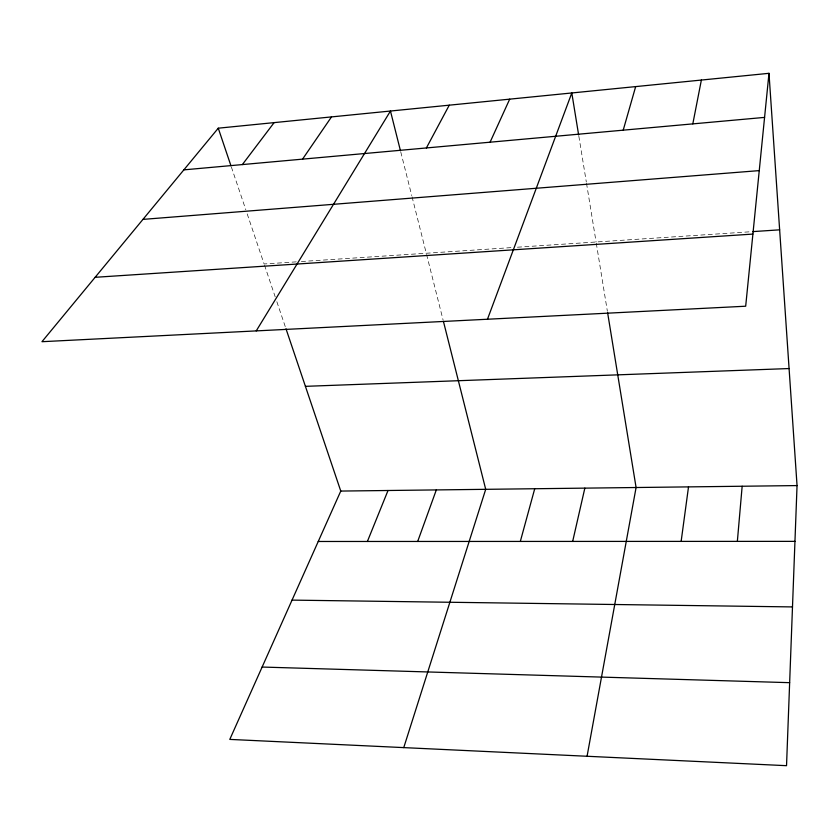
<?xml version="1.0" encoding="UTF-8"?>
<svg xmlns="http://www.w3.org/2000/svg" width="839" height="839" viewBox="0 0 839 839"><rect width="100%" height="100%" fill="white"/><g stroke="black" fill="none" stroke-linecap="round" stroke-linejoin="round"><path stroke-width="0.63" stroke-dasharray="4.2 3.15" d="M296.24 261.862L264.107 263.981L246.215 210.977M301.379 261.516L512.304 247.547M517.453 247.201L751.44 231.7M231.375 167.034L245.806 209.76M264.516 265.208L275.202 296.849M276.849 301.715L285.994 328.804M400.78 152.006L411.75 195.592M412.064 196.84L426.264 253.242M426.59 254.511L443.118 320.162M578.847 136.212L586.314 182.011M586.513 183.28L596.089 241.989M596.298 243.279L607.352 311.143"/><path stroke-width="1.26" d="M768.985 73.318L745.682 306.214L41.95 341.704L218.266 128.189L768.985 73.318L797.05 485.582L786.531 765.682L229.792 739.4L340.77 491.067L285.994 328.804M737.355 541.375L742.158 486.242M681.142 541.386L688.515 486.882M587.069 756.264L636.088 487.511L607.562 312.412M692.815 123.878L701.373 80.051M572.67 541.417L584.846 488.13M520.327 541.428L534.726 488.738M623.209 130.171L635.668 86.595M403.758 747.612L485.708 489.326L443.432 321.41M417.686 541.459L436.322 489.913M487.469 319.24L571.799 92.961L578.637 134.943M367.388 541.47L388.017 490.5M490.081 142.2L509.693 99.149M426.39 147.947L449.264 105.169M256.231 330.902L390.46 111.031L400.465 150.768M302.554 159.137L331.499 116.904M242.356 164.58L274.122 122.62M183.846 169.866L764.581 117.397M142.955 219.388L759.253 170.611M752.719 231.616L779.641 229.834M95.122 277.31L752.898 234.081M305.417 386.339L789.08 368.552M340.77 491.067L797.05 485.582M318.243 541.48L794.953 541.365M292.035 600.116L792.498 606.922M262.135 667.047L789.646 682.673M218.266 128.189L230.966 165.818"/></g></svg>
